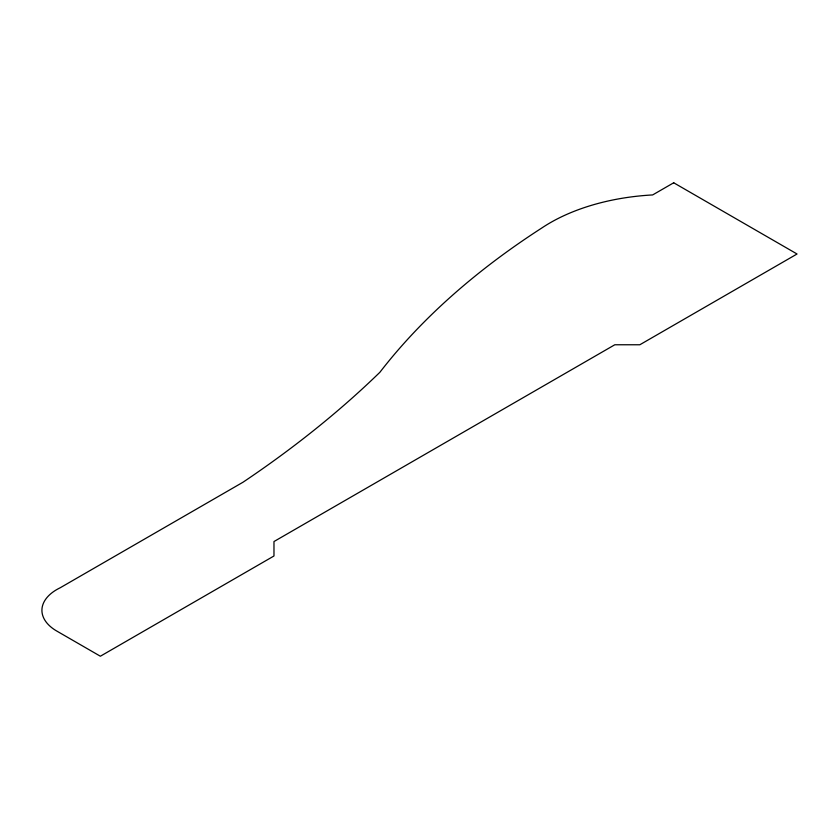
<?xml version="1.0" encoding="UTF-8"?>
<svg xmlns="http://www.w3.org/2000/svg" width="839" height="839" viewBox="0 0 839 839"><rect width="100%" height="100%" fill="white"/><g stroke="black" fill="none" stroke-linecap="round" stroke-linejoin="round"><path stroke-width="1.26" d="M673.707 182.776L652.648 194.931A167.087 96.464 0 0 0 541.658 228.093A960.162 554.348 0 0 0 379.889 372.285A1352.111 780.637 0 0 1 243.016 482.215L60.24 587.751A50.854 29.365 0 0 0 57.335 631.379L100.365 656.224L273.975 555.984L273.975 541.543L614.809 344.766L639.821 344.766L797.05 253.997L673.707 182.776"/></g></svg>
